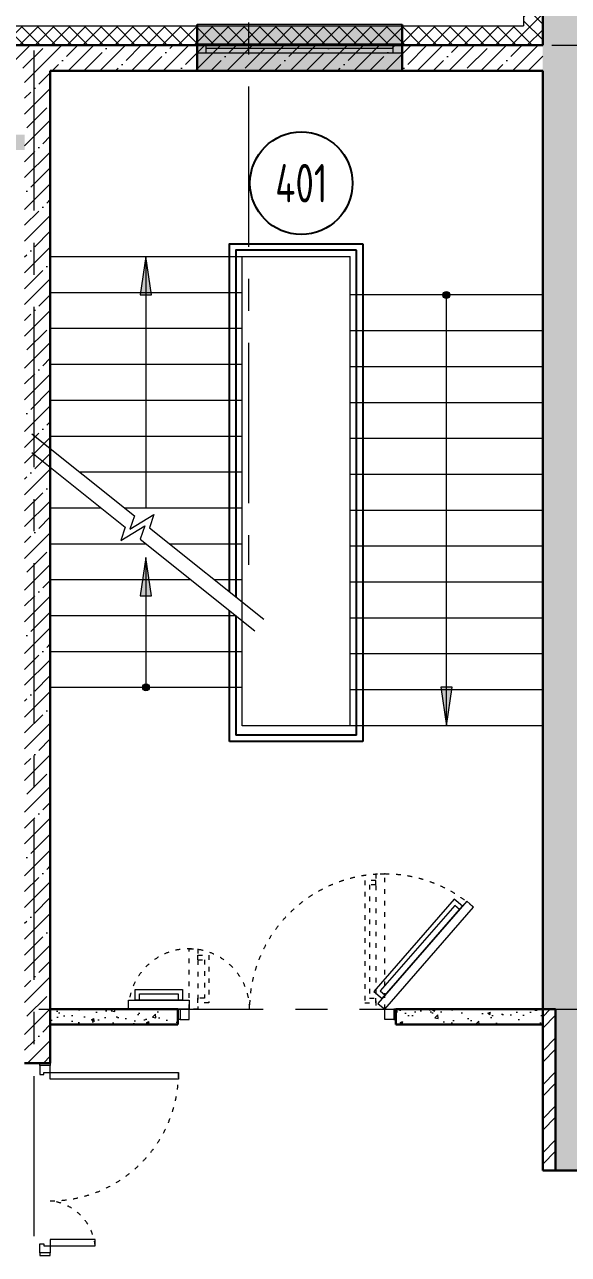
# Model space of a CAD drawing. Header units: millimetres. Extents: x -13407 to 93998, y -2611 to 109271.
# Drawn here: x 12825 to 17065, y 18048 to 27640 of the extents above; entities that cross this region are included whole.
import ezdxf
from ezdxf.enums import TextEntityAlignment as Align

# ---------------------------------------------------------------- set-up
doc = ezdxf.new("R2010")
doc.units = ezdxf.units.MM
doc.linetypes.add('ACAD_ISO03W100', pattern=[30, 12, -18])
doc.linetypes.add('CENTER', pattern=[2, 1.25, -0.25, 0.25, -0.25])
for name, color, linetype, lineweight in [('АР_Двери', 5, 'Continuous', 18), ('АР_Лестницы', 250, 'Continuous', 15), ('АР_Лестницы ограждение', 94, 'Continuous', 25), ('АР_Маркер экспликации', 239, 'Continuous', 13), ('АР_Навесной фасад', 5, 'Continuous', 5), ('АР_Номер помещения', 1, 'Continuous', 25), ('АР_Окна БЛОК', 250, 'Continuous', 13), ('АР_Оси', 193, 'Continuous', 9), ('АР_Перегородки газоблок', 165, 'Continuous', 30), ('АР_Перегородки газоблок_Штрих', 165, 'Continuous', 5), ('АР_Перегородки_кирпич_Штрих', 244, 'Continuous', 5), ('АР_Помещения_площадь', 19, 'Continuous', 9), ('АР_Сущ Несущая стена', 202, 'Continuous', 30), ('АР_Утеплитель', 250, 'Continuous', 9), ('АР_Штриховка монолит', 250, 'Continuous', 9)]:
    doc.layers.add(name, color=color, linetype=linetype, lineweight=lineweight)
doc.styles.add('ISOCPEUR', font='isocpeur.ttf', dxfattribs={"width": 0.7})
doc.styles.get("Standard").update_dxf_attribs({"font": 'arial.ttf'})
pattern_1 = [(50, (-195010.61, -55205.68), (215.17805, -18.82564), [22.5, -247.5]), (355, (-195010.61, -55205.68), (-41.6254, 225.65764), [18, -198]), (100.45144, (-194992.68, -55207.25), (173.55265, 206.832), [19.12206, -210.34263]), (46.1842, (-195010.61, -55145.68), (320.1724, -49.65578), [33.75, -371.25]), (96.63564, (-194983.93, -55149.82), (280.3986, 292.2356), [28.6831, -315.51413]), (351.18416, (-195010.6, -55145.68), (280.3986, 292.2356), [27, -297]), (21, (-194980.61, -55160.68), (179.07212, -120.78567), [22.5, -247.5]), (326, (-194980.61, -55160.68), (72.9946, 217.54501), [18, -198]), (71.45144, (-194965.7, -55170.75), (252.06671, 96.75935), [19.12206, -210.34263]), (37.5, (-195010.615, -55205.68), (3.647957, 99.868156), [0, -195.6, 0, -201, 0, -198.75]), (7.5, (-195010.61, -55205.68), (78.92086, 118.323514), [0, -114.6, 0, -191.1, 0, -75.75]), (327.5, (-195077.515, -55205.68), (160.14673, -6.766462), [0, -75, 0, -234, 0, -310.5]), (317.5, (-195107.51, -55205.68), (174.95585, 30.031495), [0, -97.5, 0, -155.4, 0, -220.5])]

# ---------------------------------------------------------------- blocks, each defined once
blk = doc.blocks.new('Полуторная_на лестницу')
at = {"color": 253}
for points in [[(75, 80), (75, 1080), (124.9, 1080), (124.9, 80)], [(1375.1, 430), (1375.1, 80), (1425, 80), (1425, 430)]]:
    blk.add_lwpolyline(points, close=True, dxfattribs=at)
for points in [[(0, 0), (0, 80), (20, 80), (20, 0), (0, 0)], [(20, 80), (20, 0), (90, 0), (90, 30), (75, 30), (75, 80), (20, 80)], [(1480, 80), (1480, 0), (1410, 0), (1410, 30), (1425, 30), (1425, 80), (1480, 80)], [(1500, 0), (1500, 80), (1480, 80), (1480, 0), (1500, 0)]]:
    blk.add_lwpolyline(points, dxfattribs=at)
at = {"color": 253, "linetype": 'ACAD_ISO03W100', "ltscale": 3}
for centre, radius, start, end in [((75, 80), 1000, 0, 90), ((1465.4, 39.6), 392.5, 95.90754, 174.09246)]:
    blk.add_arc(centre, radius, start, end, dxfattribs=at)
blk = doc.blocks.new('*U154')
h = blk.add_hatch(color=253)
h.dxf.hatch_style = 1
edge = h.paths.add_edge_path()
edge.add_arc((0, 0), 27.6, 359.64, 719.64)
h = blk.add_hatch(color=253)
h.dxf.hatch_style = 1
h.paths.add_polyline_path([(713.4, -44.3), (713.4, 44.3), (1013.4, 0)])
at = {"color": 253}
blk.add_line((1013.4, 0), (0, 0), dxfattribs=at)
blk.add_lwpolyline([(713.4, 44.3), (713.4, -44.3), (1013.4, 0), (713.4, 44.3)], dxfattribs=at)
blk.add_circle((0, 0), 27.6, dxfattribs=at)
blk = doc.blocks.new('*U155')
h = blk.add_hatch(color=253)
h.dxf.hatch_style = 1
edge = h.paths.add_edge_path()
edge.add_arc((0, 0), 27.6, 359.64, 719.64)
h = blk.add_hatch(color=253)
h.dxf.hatch_style = 1
h.paths.add_polyline_path([(3060, -44.3), (3060, 44.3), (3360, 0)])
at = {"color": 253}
blk.add_line((3360, 0), (0, 0), dxfattribs=at)
blk.add_lwpolyline([(3060, 44.3), (3060, -44.3), (3360, 0), (3060, 44.3)], dxfattribs=at)
blk.add_circle((0, 0), 27.6, dxfattribs=at)
blk = doc.blocks.new('*U237')
at = {"layer": 'АР_Номер помещения', "color": 253}
blk.add_circle((-15815.7, 2608.9), 400, dxfattribs=at)
at = {"layer": 'АР_Номер помещения', "color": 253, "style": 'ISOCPEUR', "width": 0.7}
blk.add_attdef('НОМЕР_ПОМЕЩЕНИЯ', text='', height=300, dxfattribs=at).set_placement((-15815.7, 2608.9), align=Align.MIDDLE_CENTER)
at = {"layer": 'АР_Помещения_площадь', "color": 253, "lineweight": 30, "width": 0.7, "flags": 104}
blk.add_attdef('ИМЯ_ПОМЕЩЕНИЯ', text='', height=100, dxfattribs=at).set_placement((157.6, 1217.1), align=Align.MIDDLE_CENTER)
blk = doc.blocks.new('*U96')
h = blk.add_hatch(color=253)
h.dxf.hatch_style = 1
h.paths.add_polyline_path([(-1600, -140), (0, -140), (0, 220), (-1600, 220)])
at = {"color": 253, "lineweight": 30}
for p, q in [((-1600, -140), (-1600, 220)), ((0, -140), (0, 220))]:
    blk.add_line(p, q, dxfattribs=at)
at = {"color": 253}
for p, q in [((0, 220), (-1600, 220)), ((-1600, 70), (0, 70)), ((-1600, 0), (0, 0)), ((-1530, 0), (-1530, 70)), ((-1530, 35), (-70, 35)), ((-70, 0), (-70, 70)), ((-1600, -140), (0, -140)), ((-1600, -140), (-1600, -140)), ((-1600, -140), (-1600, -140)), ((0, -140), (0, -140)), ((0, -140), (0, -140))]:
    blk.add_line(p, q, dxfattribs=at)
blk = doc.blocks.new('дв.1700')
at = {"layer": 'АР_Двери', "color": 253}
for points in [[(-87, 0), (-87, -80), (-70, -80), (-70, 0), (-87, 0)], [(-70, -80), (-70, 0), (0, 0), (0, -30), (0, -30), (0, -80), (-70, -80)], [(1596, -80), (1596, 0), (1526, 0), (1526, -30), (1526, -30), (1526, -80), (1596, -80)], [(1613, 0), (1613, -80), (1596, -80), (1596, 0), (1613, 0)]]:
    blk.add_lwpolyline(points, dxfattribs=at)
for points in [[(0, -80), (-692, -876), (-639.2, -921.8), (52.7, -125.8)], [(1997.3, -149.9), (1526, -149.9), (1526, -80), (1997.3, -80)], [(19.9, -163.6), (-606.3, -883.9), (-542.2, -939.6), (84, -219.2)], [(-3, -190), (-583.3, -857.5), (-545.7, -890.2), (34.6, -222.7)], [(1946.9, -234.7), (1576, -234.7), (1576, -149.9), (1946.9, -149.9)], [(1911.9, -199.7), (1611, -199.7), (1611, -149.9), (1911.9, -149.9)]]:
    blk.add_lwpolyline(points, close=True, dxfattribs=at)
at = {"layer": 'АР_Двери', "color": 253, "linetype": 'ACAD_ISO03W100', "ltscale": 3}
for points in [[(0, -80), (0, -1134.7), (69.9, -1134.7), (69.9, -80)], [(1456.1, -551.3), (1456.1, -80), (1526, -80), (1526, -551.3)]]:
    blk.add_lwpolyline(points, close=True, dxfattribs=at)
for points in [[(69.9, -1049.5), (69.9, -1084.5), (154.7, -1084.5), (154.7, -130), (69.9, -130), (69.9, -165)], [(69.9, -1049.5), (119.7, -1049.5), (119.7, -165), (69.9, -165)], [(1456.1, -465.9), (1456.1, -500.9), (1371.3, -500.9), (1371.3, -130), (1456.1, -130), (1456.1, -165)], [(1456.1, -465.9), (1406.3, -465.9), (1406.3, -165), (1456.1, -165)]]:
    blk.add_lwpolyline(points, dxfattribs=at)
for centre, radius, start, end in [((0, -80), 1054.7, 228.99999, 0), ((1526, -80), 471.3, 180, 351.4758)]:
    blk.add_arc(centre, radius, start, end, dxfattribs=at)

msp = doc.modelspace()

# ---------------------------------------------------------------- hatches: boundary and pattern name
at = {"layer": 'АР_Лестницы'}
h = msp.add_hatch(color=253, dxfattribs=at)
h.dxf.hatch_style = 1
h.paths.add_polyline_path([(13815.5, 25530.9), (13726.9, 25530.9), (13771.2, 25830.9)])
at = {"layer": 'АР_Перегородки газоблок_Штрих', "ltscale": 100}
h = msp.add_hatch(dxfattribs=at)
h.set_pattern_fill('AR-CONC', color=253, scale=30)
h.set_pattern_definition([(50, (-195010.61, -55305.68), (215.17805, -18.82564), [22.5, -247.5]), (355, (-195010.61, -55305.68), (-41.6254, 225.65764), [18, -198]), (100.45144, (-194992.68, -55307.25), (173.55265, 206.832), [19.12206, -210.34263]), (46.1842, (-195010.61, -55245.68), (320.1724, -49.6558), [33.75, -371.25]), (96.63564, (-194983.93, -55249.82), (280.3986, 292.2356), [28.6831, -315.51413]), (351.18416, (-195010.6, -55245.68), (280.3986, 292.2356), [27, -297]), (21, (-194980.61, -55260.68), (179.07212, -120.78567), [22.5, -247.5]), (326, (-194980.61, -55260.68), (72.9946, 217.54501), [18, -198]), (71.45144, (-194965.7, -55270.75), (252.06671, 96.75935), [19.12206, -210.34263]), (37.5, (-195010.615, -55305.68), (3.647957, 99.868156), [0, -195.6, 0, -201, 0, -198.75]), (7.5, (-195010.61, -55305.68), (78.92086, 118.323514), [0, -114.6, 0, -191.1, 0, -75.75]), (327.5, (-195077.515, -55305.68), (160.14673, -6.766462), [0, -75, 0, -234, 0, -310.5]), (317.5, (-195107.51, -55305.68), (174.95585, 30.031495), [0, -97.5, 0, -155.4, 0, -220.5])])
h.paths.add_polyline_path([(12825.3, 26780.4), (6450, 26780.4), (6450, 26660.4), (12825, 26661.2), (12824.6, 26660.4)])
h = msp.add_hatch(dxfattribs=at)
h.set_pattern_fill('AR-CONC', color=253, scale=30)
h.set_pattern_definition(pattern_1)
h.paths.add_polyline_path([(13025, 19840), (13025, 19960), (13025, 19960), (13025, 19840), (14019.9, 19840), (14020.1, 19960), (13025, 19960)])
h = msp.add_hatch(dxfattribs=at)
h.set_pattern_fill('AR-CONC', color=253, scale=30)
h.set_pattern_definition(pattern_1)
h.paths.add_polyline_path([(15720, 19840), (15720, 19960), (15720, 19960), (15720, 19840), (16864.9, 19840), (16865.1, 19960), (15720, 19960)])
at = {"layer": 'АР_Перегородки_кирпич_Штрих', "ltscale": 100}
h = msp.add_hatch(dxfattribs=at)
h.set_pattern_fill('ANSI32', color=253, scale=500)
h.set_pattern_definition([(45, (-255857.94, -55008.16), (-132.58252, 132.58252), []), (45, (-255769.55, -55008.16), (-132.58252, 132.58252), [])])
h.paths.add_polyline_path([(16865, 19960), (16965, 19960), (16965, 18702.5), (16865, 18702.5)])
at = {"layer": 'АР_Утеплитель', "ltscale": 100}
h = msp.add_hatch(dxfattribs=at)
h.set_pattern_fill('ANSI37', color=253, scale=700)
h.set_pattern_definition([(45, (-945096.63, 49153.53), (-61.871843, 61.871843), []), (135, (-945096.63, 49153.53), (-61.871843, -61.871843), [])])
h.paths.add_polyline_path([(68515, 9610), (62165, 9610), (62165, 27480), (51665, 27480), (51665, 31445), (16865, 31445), (16865, 27480), (11889.8, 27480), (11889.8, 27630), (16715, 27630), (16715, 31595), (51815, 31595), (51815, 27630), (62315, 27630), (62315, 9760), (68665, 9760), (68665, -250), (55265, -250), (55265, 6100), (47385, 6100), (47385, 11290), (39149.7, 11290), (39149.7, 11040), (38999.7, 11040), (38999.7, 11440), (47535, 11440), (47535, 6250), (55415, 6250), (55415, -100), (68515, -100)])
at = {"layer": 'АР_Штриховка монолит', "ltscale": 100}
h = msp.add_hatch(dxfattribs=at)
h.set_pattern_fill('ANSI35', color=253, scale=700)
h.set_pattern_definition([(45, (-951587.81, 109999.9), (-123.743687, 123.743687), []), (45, (-951464.07, 109999.9), (-123.743687, 123.743687), [218.75, -43.75, 0, -43.75])])
h.paths.add_polyline_path([(51365, 31445), (16865, 31445), (16865, 27480), (16865, 27280), (16865, 19960), (16965, 19960), (16965, 18702.5), (17165, 18702.5), (17165, 19660), (20920, 19660), (20920, 18477.5), (21120, 18477.5), (21120, 19660), (28120, 19660), (28120, 19960), (17165, 19960), (17165, 31145), (51365, 31145)])
h = msp.add_hatch(dxfattribs=at)
h.set_pattern_fill('ANSI35', color=253, scale=700)
h.set_pattern_definition([(45, (-938746.6, 75713.59), (-123.743687, 123.743687), []), (45, (-938622.85, 75713.59), (-123.743687, 123.743687), [218.75, -43.75, 0, -43.75])])
h.paths.add_polyline_path([(6450, 27280), (12825, 27280), (12825, 19540.2), (13025, 19540.2), (13025, 27280), (16865, 27280), (16865, 27480), (6250, 27480), (6250, 27280), (6450, 27280)])

# ---------------------------------------------------------------- linework, layer by layer
at = {"layer": 'АР_Лестницы', "color": 253, "ltscale": 100}
for p, q in [((13025, 25830.9), (15362.6, 25830.9)), ((13020, 25550.9), (14522.4, 25550.9)), ((16865, 25530.9), (15362.6, 25530.9)), ((13020, 25270.9), (14522.4, 25270.9)), ((16865, 25250.9), (15362.6, 25250.9)), ((13020, 24990.9), (14522.4, 24990.9)), ((16865, 24970.9), (15362.6, 24970.9)), ((13020, 24710.9), (14522.4, 24710.9)), ((16865, 24690.8), (15362.6, 24690.9)), ((13020, 24430.9), (14522.4, 24430.9)), ((16865, 24410.9), (15362.5, 24410.9)), ((13252.7, 24150.9), (14522.4, 24150.9)), ((16865, 24130.9), (15362.5, 24130.9)), ((13020, 23870.9), (13420.3, 23870.9)), ((13603, 23870.9), (14522.4, 23870.9)), ((16865, 23850.9), (15362.5, 23850.9)), ((13020, 23590.9), (13770.6, 23590.9)), ((13953.3, 23590.9), (14522.4, 23590.9)), ((16865, 23570.9), (15362.5, 23570.9)), ((13020, 23310.9), (14120.9, 23310.9)), ((14303.5, 23310.9), (14522.3, 23310.9)), ((16865, 23290.9), (15362.6, 23290.9)), ((13020, 23030.9), (14471.2, 23030.9)), ((16865, 23010.9), (15362.6, 23010.9)), ((13020, 22750.9), (14522.4, 22750.9)), ((16865, 22730.9), (15362.6, 22730.9)), ((13020, 22470.9), (14522.4, 22470.9)), ((16865, 22450.8), (15362.5, 22450.9)), ((15362.5, 22170.8), (14522.4, 22170.8)), ((16865, 22170.8), (15362.6, 22170.8))]:
    msp.add_line(p, q, dxfattribs=at)
at = {"layer": 'АР_Лестницы', "color": 253}
msp.add_line((13771.2, 25830.9), (13771.2, 23870.9), dxfattribs=at)
for points in [[(13726.9, 25530.9), (13815.5, 25530.9), (13771.2, 25830.9), (13726.9, 25530.9)], [(12880.4, 24448.5), (13681.1, 23808.4), (13646.1, 23704.5), (13833.3, 23818.7), (13798.3, 23714.8), (14690.5, 23001.6)], [(12880.4, 24302.4), (13609.9, 23719.3), (13574.9, 23615.4), (13762.1, 23729.6), (13727.1, 23625.7), (14619.3, 22912.5)]]:
    msp.add_lwpolyline(points, dxfattribs=at)
at = {"layer": 'АР_Лестницы', "color": 253, "ltscale": 100}
for points in [[(14522.4, 22170.8), (14522.3, 25830.9)], [(15362.5, 22170.8), (15362.6, 25830.9)]]:
    msp.add_lwpolyline(points, dxfattribs=at)
at = {"layer": 'АР_Лестницы ограждение', "color": 253, "ltscale": 100}
for p, q in [((14422.4, 22047.8), (14422.4, 23069.9)), ((15412.6, 22097.8), (14472.4, 22097.8)), ((15462.6, 22047.8), (14422.4, 22047.8))]:
    msp.add_line(p, q, dxfattribs=at)
for points in [[(14422.4, 23215.9), (14422.4, 23870.9), (14422.4, 25930.9), (15462.6, 25930.9)], [(15462.6, 25930.9), (15462.6, 22047.8)], [(15412.6, 25880.9), (14472.4, 25880.9), (14472.4, 23870.9), (14472.4, 23175.9)], [(15412.6, 22097.8), (15412.6, 25880.9)], [(14472.4, 23029.9), (14472.4, 22097.8)], [(15206.9, 22047.8), (15206.9, 22047.8)]]:
    msp.add_lwpolyline(points, dxfattribs=at)
at = {"layer": 'АР_Навесной фасад', "color": 253, "ltscale": 100}
for p in [(16715, 31595), (6100, 27630)]:
    msp.add_line(p, (16715, 27630), dxfattribs=at)
at = {"layer": 'АР_Оси', "color": 253, "linetype": 'CENTER', "ltscale": 1000}
for p, q in [((14569.9, 79157.5), (14569.9, 23425.1)), ((12900, -1811.3), (12900, 27571.3)), ((-12563.8, 27480), (71033.4, 27480)), ((-12563.8, 19960), (71033.4, 19960))]:
    msp.add_line(p, q, dxfattribs=at)
at = {"layer": 'АР_Перегородки газоблок', "color": 253, "ltscale": 100}
for p, q in [((14020, 19960), (14020, 19840)), ((15720, 19960), (15720, 19840)), ((16865, 19960), (16865, 18702.5)), ((16965, 18702.5), (16865, 18702.5))]:
    msp.add_line(p, q, dxfattribs=at)
for points in [[(13025, 19960), (14020, 19960)], [(15720, 19960), (16865, 19960)], [(14020, 19840), (13025, 19840)], [(16865, 19840), (15720, 19840)]]:
    msp.add_lwpolyline(points, dxfattribs=at)
at = {"layer": 'АР_Сущ Несущая стена', "color": 253, "ltscale": 100}
for p, q in [((16865, 31445), (16865, 27480)), ((6250, 27480), (16865, 27480)), ((13025, 19540.2), (13025, 27280)), ((13025, 27280), (16865, 27280)), ((16865, 27280), (16865, 19960)), ((16865, 19960), (16965, 19960)), ((16865, 19960), (16965, 19960)), ((16965, 19960), (16965, 18702.5)), ((12825, 19540.2), (13025, 19540.2)), ((16965, 18702.5), (17165, 18702.5))]:
    msp.add_line(p, q, dxfattribs=at)

# ---------------------------------------------------------------- block references
at = {"layer": 'АР_Двери', "color": 253}
for name, p, rotation in [('дв.1700', (15633, 19880), 180), ('Полуторная_на лестницу', (12945, 19540.2), 270)]:
    msp.add_blockref(name, p, dxfattribs=dict(at, rotation=rotation))
at = {"layer": 'АР_Лестницы', "color": 253, "ltscale": 100}
for name, p, rotation in [('*U155', (16113.8, 25530.9), 270), ('*U154', (13771.2, 22470.9), 89.99999999999999)]:
    msp.add_blockref(name, p, dxfattribs=dict(at, rotation=rotation))
at = {"layer": 'АР_Маркер экспликации', "color": 253}
ref = msp.add_blockref('*U237', (30798, 23793.9), dxfattribs=at)
ref.add_attrib('НОМЕР_ПОМЕЩЕНИЯ', '401', dxfattribs={"layer": 'АР_Номер помещения', "color": 253, "height": 300, "style": 'ISOCPEUR', "width": 0.7}).set_placement((14982.4, 26402.8), align=Align.MIDDLE_CENTER)
at = {"layer": 'АР_Окна БЛОК', "color": 253}
msp.add_blockref('*U96', (15770, 27420), dxfattribs=at)

doc.saveas('drawing.dxf')
